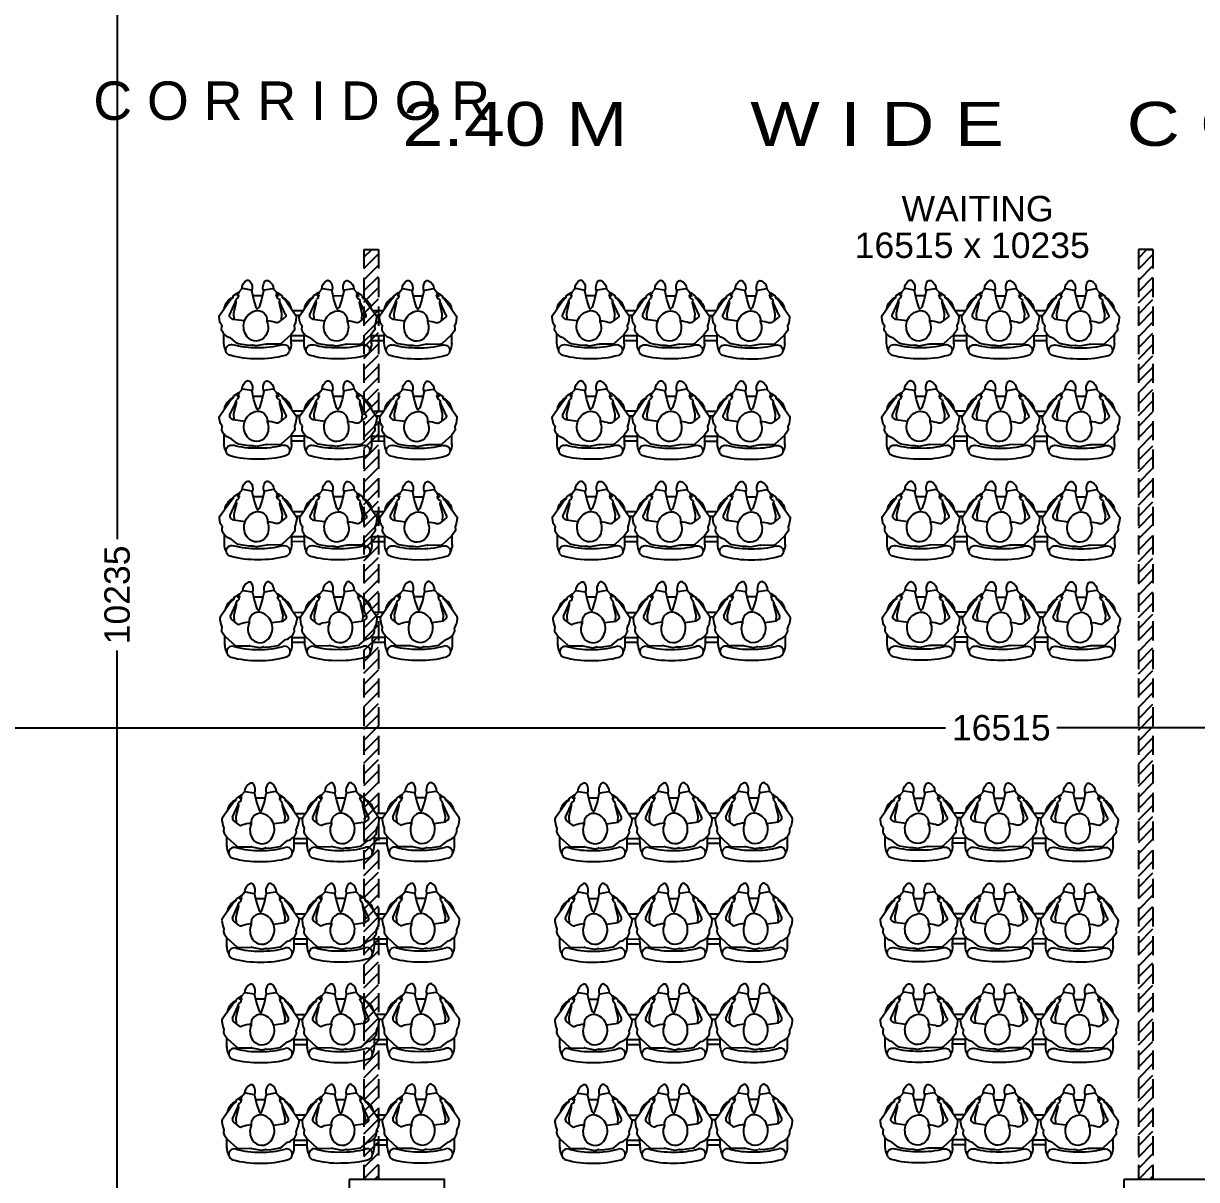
# Model space of a CAD drawing. Extents: x 6345096 to 6738923, y -6490958 to -6305885.
# Drawn here: x 6620505 to 6629733, y -6454124 to -6445032 of the extents above; entities that cross this region are included whole.
import ezdxf
from ezdxf.enums import TextEntityAlignment as Align

# ---------------------------------------------------------------- set-up
doc = ezdxf.new("R2010")
doc.units = 0
doc.header["$LTSCALE"] = 600
doc.header["$MEASUREMENT"] = 0
doc.header["$PDMODE"] = 35
doc.linetypes.add('HIDDEN', pattern=[0.375, 0.25, -0.125])
doc.layers.get('0').update_dxf_attribs({"linetype": 'CONTINUOUS'})
doc.layers.get('Defpoints').update_dxf_attribs({"linetype": 'CONTINUOUS'})
for name, color, linetype in [('furniture', 33, 'CONTINUOUS'), ('HS', 251, 'CONTINUOUS'), ('LA-column', 3, 'CONTINUOUS'), ('PARTI', 21, 'CONTINUOUS'), ('Room Dim', 1, 'CONTINUOUS'), ('TEXT', 6, 'CONTINUOUS'), ('TXT', 6, 'CONTINUOUS'), ('Ward Hatch', 170, 'CONTINUOUS'), ('Working Dim', 5, 'CONTINUOUS')]:
    doc.layers.add(name, color=color, linetype=linetype)
doc.styles.add('ari', font='arial.ttf')
doc.styles.add('ARIAL', font='arial.ttf')
doc.dimstyles.new('int. dim', dxfattribs={"dimtxt": 200, "dimasz": 80, "dimexe": 80, "dimexo": 0, "dimgap": 70, "dimtad": 0, "dimdec": 0, "dimzin": 12, "dimdsep": 46, "dimtxsty": 'ari', "dimblk": 'OBLIQUE', "dimcen": 2, "dimdle": 80, "dimclrd": 256, "dimclre": 256, "dimclrt": 6, "dimadec": 0, "dimazin": 0, "dimtfac": 1, "dimtdec": 0, "dimtix": 1, "dimtmove": 2, "dimatfit": 3, "dimfxl": 1, "dimtolj": 1, "dimtzin": 0, "dimlwd": -1, "dimlwe": -1, "dimarcsym": 0})
pattern_1 = [(45, (-6530319.38, 6456423.9), (-44.19417382, 44.19417382), [])]

# ---------------------------------------------------------------- blocks, each defined once
blk = doc.blocks.new('A$C6F2C55AD')
at = {"layer": 'furniture', "color": 8}
for p, q in [((-212.3, 928), (-236, 918.6)), ((-171.6, 934.6), (-212.3, 928)), ((-49.8, 857.1), (-156.5, 931.2)), ((-379.5, 895.9), (-302.9, 895.9)), ((-308.5, 891.8), (-377.1, 817.5)), ((-273.9, 917.1), (-308.5, 891.8)), ((-236, 918.6), (-259.6, 921)), ((-209.2, 797.7), (-173.4, 844.1)), ((-148.5, 850.3), (-56.1, 808.3)), ((-24.6, 836.6), (-49.8, 857.1)), ((-18.6, 827), (-24.6, 836.6)), ((-382.5, 803.2), (-381.1, 703.3)), ((-56.1, 808.3), (-39.7, 802.4)), ((-7.3, 824.3), (-15, 824.8)), ((-8.2, 781.4), (3.8, 776.1)), ((-1.3, 787.1), (-5, 793.2)), ((4.8, 781), (-1.3, 787.1)), ((-0.3, 792.4), (11, 788.8)), ((24.4, 784.6), (0.3, 820)), ((11, 788.8), (18.9, 779)), ((-381.5, 699), (-396.8, 620.7)), ((0, 593.2), (0, 668.6)), ((-396.8, 620.7), (-391.1, 593.4)), ((-390.7, 588.1), (-392.1, 559.3)), ((-392.1, 559.3), (-378.8, 477.9)), ((-374.5, 468.3), (-333.8, 417.4)), ((-199.8, 527.8), (-187.5, 436)), ((-39.7, 459.4), (-29.4, 461.9)), ((2.1, 482.2), (-9.9, 476.9)), ((-2.9, 468.6), (3.2, 477.3)), ((11, 473), (-2.9, 468.6)), ((0.3, 441.8), (24.4, 477.2)), ((3.6, 480.6), (2.1, 482.2)), ((3.2, 477.3), (3.6, 480.6)), ((18.9, 482.8), (11, 473)), ((-187.5, 436), (-173.4, 417.7)), ((-156.5, 330.7), (-49.8, 404.7)), ((-148.5, 411.5), (-56.1, 453.6)), ((-56.1, 453.6), (-39.7, 459.4)), ((-49.8, 404.7), (-24.6, 425.2)), ((-24.6, 425.2), (-18.6, 434.9)), ((-15, 437), (-7.3, 437.5)), ((-373.9, 365.9), (-301.2, 365.9)), ((-354.9, 365.9), (-354.9, 265)), ((-316.4, 365.9), (-316.4, 265)), ((-273.9, 286.2), (-308.5, 260.9)), ((-269.1, 348), (-244, 349.2)), ((-236, 287.7), (-259.6, 290.1)), ((-212.3, 297.1), (-236, 287.7)), ((-232.1, 346.1), (-215.8, 336)), ((-171.6, 303.7), (-212.3, 297.1)), ((-208.2, 333.1), (-171.6, 327.2)), ((-156.5, 330.7), (-156.5, 300.2)), ((-49.8, 226.2), (-156.5, 300.3)), ((-119.5, 356.4), (-119.5, 274.5)), ((-379.5, 265), (-302.9, 265)), ((-308.5, 260.9), (-377.1, 186.6)), ((-373.9, 265), (-302.9, 265)), ((-209.2, 166.7), (-173.4, 213.2)), ((-148.5, 219.4), (-56.1, 177.3)), ((-24.6, 205.7), (-49.8, 226.2)), ((-18.6, 196), (-24.6, 205.7)), ((-7.3, 193.4), (-15, 193.9)), ((24.4, 153.7), (0.3, 189.1)), ((-382.5, 172.3), (-381.1, 72.4)), ((-56.1, 177.3), (-39.7, 171.5)), ((-8.2, 150.5), (3.8, 145.2)), ((-1.3, 156.2), (-5, 162.3)), ((4.8, 150.1), (-1.3, 156.2)), ((-0.3, 161.5), (11, 157.9)), ((11, 157.9), (18.9, 148.1)), ((-381.5, 68.1), (-396.8, -10.2)), ((0, -37.7), (0, 37.7)), ((-396.8, -10.2), (-391.1, -37.5)), ((-390.7, -42.8), (-392.1, -71.7)), ((-392.1, -71.7), (-378.8, -153)), ((-374.5, -162.6), (-333.8, -213.5)), ((-199.8, -103.1), (-187.5, -194.9)), ((-148.5, -219.4), (-56.1, -177.3)), ((-56.1, -177.3), (-39.7, -171.5)), ((-39.7, -171.5), (-29.4, -169.1)), ((2.1, -148.7), (-9.9, -154)), ((-2.9, -162.3), (3.2, -153.6)), ((11, -157.9), (-2.9, -162.3)), ((0.3, -189.1), (24.4, -153.7)), ((3.6, -150.3), (2.1, -148.7)), ((3.2, -153.6), (3.6, -150.3)), ((18.9, -148.1), (11, -157.9)), ((-379.5, -265), (-301.2, -265)), ((-354.9, -265), (-354.9, -365.9)), ((-316.4, -265), (-316.4, -365.9)), ((-187.5, -194.9), (-173.4, -213.2)), ((-156.5, -300.3), (-49.8, -226.2)), ((-119.5, -274.5), (-119.5, -356.4)), ((-49.8, -226.2), (-24.6, -205.7)), ((-24.6, -205.7), (-18.6, -196)), ((-15, -193.9), (-7.3, -193.4)), ((-379.5, -365.9), (-302.9, -365.9)), ((-373.9, -365.9), (-302.9, -365.9)), ((-273.9, -344.7), (-308.5, -370)), ((-269.1, -282.9), (-244, -281.7)), ((-236, -343.2), (-259.6, -340.8)), ((-212.3, -333.8), (-236, -343.2)), ((-232.1, -284.8), (-215.8, -294.9)), ((-171.6, -327.2), (-212.3, -333.8)), ((-208.2, -297.8), (-171.6, -303.7)), ((-156.5, -300.2), (-156.5, -330.7)), ((-49.8, -404.7), (-156.5, -330.7)), ((-382.5, -458.6), (-381.1, -558.6)), ((-308.5, -370), (-377.1, -444.3)), ((-209.2, -464.2), (-173.4, -417.7)), ((-148.5, -411.5), (-56.1, -453.6)), ((-56.1, -453.6), (-39.7, -459.4)), ((-24.6, -425.2), (-49.8, -404.7)), ((-18.6, -434.9), (-24.6, -425.2)), ((-7.3, -437.5), (-15, -437)), ((24.4, -477.2), (0.3, -441.8)), ((-8.2, -480.4), (3.8, -485.7)), ((-1.3, -474.7), (-5, -468.6)), ((4.8, -480.8), (-1.3, -474.7)), ((-0.3, -469.4), (11, -473)), ((11, -473), (18.9, -482.8)), ((-381.5, -562.8), (-396.8, -641.1)), ((-396.8, -641.1), (-391.1, -668.4)), ((0, -668.6), (0, -593.2)), ((-390.7, -673.7), (-392.1, -702.6)), ((-392.1, -702.6), (-378.8, -783.9)), ((-199.8, -734), (-187.5, -825.8)), ((-374.5, -793.5), (-333.8, -844.4)), ((-187.5, -825.8), (-173.4, -844.1)), ((-148.5, -850.3), (-56.1, -808.3)), ((-56.1, -808.3), (-39.7, -802.4)), ((-39.7, -802.4), (-29.4, -800)), ((-24.6, -836.6), (-18.6, -827)), ((-15, -824.8), (-7.3, -824.3)), ((2.1, -779.6), (-9.9, -784.9)), ((-2.9, -793.2), (3.2, -784.5)), ((11, -788.8), (-2.9, -793.2)), ((0.3, -820), (24.4, -784.6)), ((3.6, -781.3), (2.1, -779.6)), ((3.2, -784.5), (3.6, -781.3)), ((18.9, -779), (11, -788.8)), ((-379.5, -895.9), (-301.2, -895.9)), ((-269.1, -913.9), (-244, -912.6)), ((-232.1, -915.7), (-215.8, -925.8)), ((-156.5, -931.2), (-49.8, -857.1)), ((-49.8, -857.1), (-24.6, -836.6)), ((-208.2, -928.7), (-171.6, -934.6))]:
    blk.add_line(p, q, dxfattribs=at)
for points in [[(-193.3, 818.4), (-141, 821.7), (-59.4, 802.1), (-41.8, 803.1)], [(-41.8, 458.7), (-59.4, 459.7), (-141, 440.2), (-186.8, 443)], [(-193.3, 187.5), (-141, 190.8), (-59.4, 171.2), (-41.8, 172.2)], [(-41.8, -172.2), (-59.4, -171.2), (-141, -190.8), (-186.8, -187.9)], [(-193.3, -443.4), (-141, -440.2), (-59.4, -459.7), (-41.8, -458.7)], [(-41.8, -803.1), (-59.4, -802.1), (-141, -821.7), (-186.8, -818.8)]]:
    blk.add_lwpolyline(points, dxfattribs=at)
for points in [[(24, 780.6), (51.6, 756.1, -0.259848), (54.2, 748.7), (42.8, 683.4, -0.302547), (36.6, 676.9), (-30, 661.8), (-92, 642.2), (-107.1, 628.4), (-92, 619.6), (-30, 600.1), (36.6, 584.9, -0.302547), (42.8, 578.4), (54.2, 513.1, -0.259848), (51.6, 505.7), (24, 481.2)], [(24, 149.7), (51.6, 125.2, -0.259848), (54.2, 117.8), (42.8, 52.5, -0.302547), (36.6, 46), (-30, 30.9), (-92, 11.3), (-107.1, -2.6), (-92, -11.3), (-30, -30.9), (36.6, -46, -0.302547), (42.8, -52.5), (54.2, -117.8, -0.259848), (51.6, -125.2), (24, -149.7)], [(24, -481.2), (51.6, -505.7, -0.259848), (54.2, -513.1), (42.8, -578.4, -0.302547), (36.6, -584.9), (-30, -600.1), (-92, -619.6), (-107.1, -633.5), (-92, -642.2), (-30, -661.8), (36.6, -676.9, -0.302547), (42.8, -683.4), (54.2, -748.7, -0.259848), (51.6, -756.1), (24, -780.6)]]:
    blk.add_lwpolyline(points, format="xyb", dxfattribs=at)
for points in [[(114.8, 688.7, 0.28165), (117.5, 712.3, 0.281432), (51.6, 756.1, -0.259848), (54.2, 748.7), (42.8, 683.4, -0.302547), (36.6, 676.9, 0.254294)], [(114.8, 57.8, 0.28165), (117.5, 81.4, 0.281432), (51.6, 125.2, -0.259848), (54.2, 117.8), (42.8, 52.5, -0.302547), (36.6, 46, 0.254294)], [(114.8, -573.2, 0.28165), (117.5, -549.5, 0.281432), (51.6, -505.7, -0.259848), (54.2, -513.1), (42.8, -578.4, -0.302547), (36.6, -584.9, 0.254294)]]:
    blk.add_lwpolyline(points, format="xyb", close=True, dxfattribs=at)
for centre, radius, start, end in [((-168.3, 914.2), 20.7, 55.24777, 99.15185), ((235.6, 651.7), 733.2, 164.36103, 181.62474), ((-428.9, 837.7), 43.2, 344.36103, 164.36104), ((-373.9, 770.9), 125, 90, 118.96988), ((-261.7, 900.4), 20.7, 84.29363, 126.13788), ((-157, 831.5), 20.7, 65.51249, 142.39912), ((-125, 770.9), 125, 25.44074, 79.81532), ((235.6, 651.7), 646.8, 164.36103, 181.84194), ((-361.9, 803.5), 20.7, 137.31606, 180.81906), ((-192.8, 785), 20.7, 142.39912, 201.4261), ((-408.7, 700.3), 211.3, 1.18069, 21.4261), ((-36.5, 792.7), 10.2, 45.43504, 108.17835), ((-5.4, 806), 24.7, 193.98884, 263.53885), ((-14.7, 829.3), 4.56, 211.63275, 266.43849), ((-7.9, 814.4), 9.9, 34.24677, 86.43849), ((-3.4, 788.4), 5.09, 52.46369, 108.41492), ((0, 780.9), 6.05, 308.41805, 329.29465), ((2.9, 779.1), 2.67, 329.29465, 45.0334), ((20.5, 780.3), 2.15, 218.55305, 288.58085), ((19.6, 783), 4.98, 288.58085, 18.61426), ((-401.8, 703), 20.7, 348.89823, 0.81906), ((-268.6, 619.1), 89.1, 123.31223, 231.31111), ((-250.4, 591.3), 122.4, 67.14969, 123.31223), ((-192.5, 630.9), 73.9, 343.97185, 98.05093), ((235.6, 610.1), 733.2, 178.37526, 195.63897), ((235.6, 610.1), 646.8, 178.15806, 195.63897), ((-411.3, 589.1), 20.7, 357.13547, 11.89725), ((-240.2, 644.6), 123.6, 285.54285, 343.97185), ((62.3, 512.8), 75.9, 47.32958, 108.89776), ((98.3, 551.8), 22.8, 344.36324, 47.28276), ((-358.4, 481.3), 20.7, 189.3001, 218.6806), ((-242.3, 652), 131.3, 231.31111, 285.54285), ((-7, 453), 24.1, 96.90921, 158.38711), ((20.5, 481.5), 2.15, 71.41915, 141.44695), ((19.6, 478.8), 4.98, 341.38574, 71.41915), ((49, 587.7), 82.7, 271.27331, 329.46406), ((-428.9, 424.1), 43.2, 195.63896, 15.63897), ((-373.9, 490.9), 125, 241.03012, 270), ((-237.5, 442.2), 99.4, 194.4561, 251.46269), ((-157, 430.3), 20.7, 217.60088, 294.48751), ((-125, 490.9), 125, 280.18468, 334.55926), ((-14.7, 432.5), 4.56, 93.56151, 148.36725), ((-7.9, 447.4), 9.9, 273.56151, 325.75323), ((-261.7, 269.5), 20.7, 84.29363, 126.13788), ((-243, 328.6), 20.7, 58.02464, 92.85908), ((-204.9, 353.5), 20.7, 238.02464, 260.84815), ((-168.3, 347.6), 20.7, 260.84815, 304.75223), ((-168.3, 283.3), 20.7, 55.24777, 99.15185), ((235.6, 20.8), 733.2, 164.36103, 181.62474), ((-428.9, 206.8), 43.2, 344.36103, 164.36104), ((-373.9, 140), 125, 90, 118.96988), ((235.6, 20.8), 646.8, 164.36103, 181.84194), ((-361.9, 172.6), 20.7, 137.31606, 180.81906), ((-157, 200.6), 20.7, 65.51249, 142.39912), ((-125, 140), 125, 25.44074, 79.81532), ((-14.7, 198.4), 4.56, 211.63275, 266.43849), ((-7.9, 183.5), 9.9, 34.24677, 86.43849), ((-192.8, 154.1), 20.7, 142.39912, 201.4261), ((-408.7, 69.4), 211.3, 1.18069, 21.4261), ((-36.5, 161.8), 10.2, 45.43504, 108.17835), ((-5.4, 175), 24.7, 193.98884, 263.53885), ((-3.4, 157.5), 5.09, 52.46369, 108.41492), ((0, 149.9), 6.05, 308.41805, 329.29465), ((2.9, 148.2), 2.67, 329.29465, 45.0334), ((20.5, 149.4), 2.15, 218.55305, 288.58085), ((19.6, 152.1), 4.98, 288.58085, 18.61426), ((235.6, -20.8), 733.2, 178.37526, 195.63897), ((235.6, -20.8), 646.8, 178.15806, 195.63897), ((-401.8, 72.1), 20.7, 348.89823, 0.81906), ((-268.6, -11.8), 89.1, 123.31223, 231.31111), ((-250.4, -39.6), 122.4, 67.14969, 123.31223), ((-192.5, 0), 73.9, 343.97185, 98.05093), ((-411.3, -41.8), 20.7, 357.13547, 11.89725), ((-242.3, 21.1), 131.3, 231.31111, 285.54285), ((-240.2, 13.7), 123.6, 285.54285, 343.97185), ((62.3, -118.1), 75.9, 47.32958, 108.89776), ((49, -43.2), 82.7, 271.27331, 329.46406), ((98.3, -79.1), 22.8, 344.36324, 47.28276), ((-358.4, -149.7), 20.7, 189.3001, 218.6806), ((-7, -178), 24.1, 96.90921, 158.38711), ((20.5, -149.4), 2.15, 71.41915, 141.44695), ((19.6, -152.1), 4.98, 341.38574, 71.41915), ((-428.9, -206.8), 43.2, 195.63896, 15.63897), ((-373.9, -140), 125, 241.03012, 270), ((-237.5, -188.7), 99.4, 194.4561, 251.46269), ((-157, -200.6), 20.7, 217.60088, 294.48751), ((-125, -140), 125, 280.18468, 334.55926), ((-14.7, -198.4), 4.56, 93.56151, 148.36725), ((-7.9, -183.5), 9.9, 273.56151, 325.75323), ((-373.9, -490.9), 125, 90, 118.96988), ((-261.7, -361.4), 20.7, 84.29363, 126.13788), ((-243, -302.3), 20.7, 58.02464, 92.85908), ((-204.9, -277.4), 20.7, 238.02464, 260.84815), ((-168.3, -283.3), 20.7, 260.84815, 304.75223), ((-168.3, -347.6), 20.7, 55.24777, 99.15185), ((-125, -490.9), 125, 25.44074, 79.81532), ((235.6, -610.1), 733.2, 164.36103, 181.62474), ((-428.9, -424.1), 43.2, 344.36103, 164.36104), ((235.6, -610.1), 646.8, 164.36103, 181.84194), ((-361.9, -458.3), 20.7, 137.31606, 180.81906), ((-157, -430.3), 20.7, 65.51249, 142.39912), ((-36.5, -469.1), 10.2, 45.43504, 108.17835), ((-14.7, -432.5), 4.56, 211.63275, 266.43849), ((-7.9, -447.4), 9.9, 34.24677, 86.43849), ((-250.4, -670.5), 122.4, 67.14969, 123.31223), ((-192.8, -476.8), 20.7, 142.39912, 201.4261), ((-408.7, -561.5), 211.3, 1.18069, 21.4261), ((-5.4, -455.9), 24.7, 193.98884, 263.53885), ((-3.4, -473.4), 5.09, 52.46369, 108.41492), ((0, -481), 6.05, 308.41805, 329.29465), ((2.9, -482.7), 2.67, 329.29465, 45.0334), ((20.5, -481.5), 2.15, 218.55305, 288.58085), ((19.6, -478.8), 4.98, 288.58085, 18.61426), ((235.6, -651.7), 733.2, 178.37526, 195.63897), ((235.6, -651.7), 646.8, 178.15806, 195.63897), ((-401.8, -558.9), 20.7, 348.89823, 0.81906), ((-268.6, -642.7), 89.1, 123.31223, 231.31111), ((-192.5, -630.9), 73.9, 343.97185, 98.05093), ((-411.3, -672.7), 20.7, 357.13547, 11.89725), ((-242.3, -609.8), 131.3, 231.31111, 285.54285), ((-240.2, -617.2), 123.6, 285.54285, 343.97185), ((62.3, -749.1), 75.9, 47.32958, 108.89776), ((49, -674.1), 82.7, 271.27331, 329.46406), ((98.3, -710), 22.8, 344.36324, 47.28276), ((-428.9, -837.7), 43.2, 195.63896, 15.63897), ((-358.4, -780.6), 20.7, 189.3001, 218.6806), ((-125, -770.9), 125, 280.18468, 334.55926), ((-7, -808.9), 24.1, 96.90921, 158.38711), ((-14.7, -829.3), 4.56, 93.56151, 148.36725), ((-7.9, -814.4), 9.9, 273.56151, 325.75323), ((20.5, -780.3), 2.15, 71.41915, 141.44695), ((19.6, -783), 4.98, 341.38574, 71.41915), ((-373.9, -770.9), 125, 241.03012, 270), ((-237.5, -819.6), 99.4, 194.4561, 251.46269), ((-243, -933.2), 20.7, 58.02464, 92.85908), ((-157, -831.5), 20.7, 217.60088, 294.48751), ((-204.9, -908.3), 20.7, 238.02464, 260.84815), ((-168.3, -914.2), 20.7, 260.84815, 304.75223)]:
    blk.add_arc(centre, radius, start, end, dxfattribs=at)
blk = doc.blocks.new('_Oblique')
at = {"color": 0, "linetype": 'ByBlock', "lineweight": -2}
blk.add_line((-0.5, -0.5), (0.5, 0.5), dxfattribs=at)
blk = doc.blocks.new('*D2280')
at = {"layer": 'Defpoints', "color": 0, "transparency": 16777216}
for p in [(6619939.5, -6450353.4, 1.7), (6636454.6, -6450349.4), (6619939.5, -6450572.2)]:
    blk.add_point(p, dxfattribs=at)
at = {"layer": 'Working Dim', "transparency": 16777216}
for p, q in [((6619939.5, -6450353.4), (6619939.5, -6450652.2)), ((6636454.6, -6450349.4), (6636454.6, -6450652.2)), ((6619859.5, -6450572.2), (6627759.4, -6450572.2)), ((6636534.6, -6450572.2), (6628634.7, -6450572.2))]:
    blk.add_line(p, q, dxfattribs=at)
at = {"layer": 'Working Dim', "transparency": 16777216, "xscale": 80, "yscale": 80, "zscale": 80, "rotation": 180}
blk.add_blockref('_Oblique', (6619939.5, -6450572.2), dxfattribs=at)
at = {"layer": 'Working Dim', "transparency": 16777216, "xscale": 80, "yscale": 80, "zscale": 80}
blk.add_blockref('_Oblique', (6636454.6, -6450572.2), dxfattribs=at)
at = {"layer": 'Working Dim', "color": 6, "transparency": 16777216, "insert": (6628197, -6450572.2), "char_height": 200, "attachment_point": 5, "style": 'ari'}
blk.add_mtext('\\A1;16515', dxfattribs=at)
blk = doc.blocks.new('*D2281')
at = {"layer": 'Defpoints', "color": 0, "transparency": 16777216}
for p in [(6621242.7, -6444408.8), (6621375.8, -6444408.8, 0.9), (6620697.8, -6454643.9, 5.1)]:
    blk.add_point(p, dxfattribs=at)
at = {"layer": 'Working Dim', "transparency": 16777216}
for p, q in [((6621242.7, -6444328.8), (6621242.7, -6449088.7)), ((6621375.8, -6444408.8), (6621162.7, -6444408.8)), ((6621242.7, -6454723.9), (6621242.7, -6449964)), ((6620697.8, -6454643.9), (6621322.7, -6454643.9))]:
    blk.add_line(p, q, dxfattribs=at)
at = {"layer": 'Working Dim', "transparency": 16777216, "xscale": 80, "yscale": 80, "zscale": 80}
for p, rotation in [((6621242.7, -6444408.8), 90), ((6621242.7, -6454643.9), 270)]:
    blk.add_blockref('_Oblique', p, dxfattribs=dict(at, rotation=rotation))
at = {"layer": 'Working Dim', "color": 6, "transparency": 16777216, "insert": (6621242.7, -6449526.3), "char_height": 200, "attachment_point": 5, "rotation": 90, "style": 'ari'}
blk.add_mtext('\\A1;10235', dxfattribs=at)
blk = doc.blocks.new('A$C2CD672AE')
at = {"layer": 'Ward Hatch', "linetype": 'HIDDEN'}
h = blk.add_hatch(dxfattribs=at)
h.set_pattern_fill('ANSI31', color=8, scale=500, style=0)
h.set_pattern_definition(pattern_1)
h.paths.add_polyline_path([(92978, 9615), (92863, 9615), (92863, 2300), (92978, 2300)])
h = blk.add_hatch(dxfattribs=at)
h.set_pattern_fill('ANSI31', color=8, scale=500, style=0)
h.set_pattern_definition(pattern_1)
h.paths.add_polyline_path([(99071, 9615), (99020.1, 9615), (98956, 9615), (98956, 2300), (99071, 2300)])
at = {"layer": 'PARTI', "color": 8, "linetype": 'HIDDEN'}
for p, q in [((92863, 9615), (92863, 2300)), ((92863, 9615), (92978, 9615)), ((92978, 9615), (92978, 2300)), ((98956, 9615), (98956, 2300)), ((99071, 9615), (98956, 9615)), ((99020.1, 9615), (99071, 9615)), ((99071, 9615), (99071, 2300))]:
    blk.add_line(p, q, dxfattribs=at)
at = {"layer": 'TXT', "color": 8, "linetype": 'HIDDEN', "style": 'ARIAL', "width": 1.2}
blk.add_text('2.40 M      W I D E      C O R R I D O R', height=345.6, dxfattribs=at).set_placement((98155.8, 10429.3, 2.3), align=Align.CENTER)

msp = doc.modelspace()

# ---------------------------------------------------------------- linework, layer by layer
at = {"layer": 'LA-column', "color": 2, "elevation": 2.283}
for points in [[(6623067.531, -6454123.91), (6623067.531, -6454873.91), (6623817.531, -6454873.91), (6623817.531, -6454123.91)], [(6629160.532, -6454123.913), (6629160.532, -6454873.913), (6629910.532, -6454873.913), (6629910.532, -6454123.913)]]:
    msp.add_lwpolyline(points, close=True, dxfattribs=at)

# ---------------------------------------------------------------- block references
at = {"layer": 'furniture', "ltscale": 0.75, "xscale": -1, "rotation": 269.9077851492898}
for p in [(6622978.441, -6447172.862, -1.128), (6625597.895, -6447173.177, -1.128), (6628191.296, -6447173.177, -1.128), (6622980.356, -6447963.005, -1.128), (6625599.809, -6447963.32, -1.128), (6628193.21, -6447963.32, -1.128), (6622982.27, -6448753.148, -1.128), (6625601.724, -6448753.463, -1.128), (6628195.125, -6448753.463, -1.128), (6628197.039, -6449543.605, -1.128), (6628181.12, -6451124.664, -1.128), (6628181.12, -6451915.319, -1.128), (6628181.12, -6452705.975, -1.128), (6628181.12, -6453496.631, -1.128)]:
    msp.add_blockref('A$C6F2C55AD', p, dxfattribs=at)
at = {"layer": 'furniture', "ltscale": 0.75, "rotation": 90.09221485071018}
for p in [(6622984.185, -6449543.29, -1.128), (6625603.638, -6449543.605, -1.128), (6623000.104, -6451124.349, -1.128), (6625619.557, -6451124.664, -1.128), (6623000.104, -6451915.004, -1.128), (6625619.557, -6451915.319, -1.128), (6623000.104, -6452705.66, -1.128), (6625619.557, -6452705.975, -1.128), (6623000.104, -6453496.316, -1.128), (6625619.557, -6453496.631, -1.128)]:
    msp.add_blockref('A$C6F2C55AD', p, dxfattribs=at)
at = {"layer": 'HS'}
msp.add_blockref('A$C2CD672AE', (6530319.294, -6456423.902, 8.17), dxfattribs=at)

# ---------------------------------------------------------------- texts
at = {"layer": 'Room Dim', "style": 'ARIAL'}
msp.add_text('16515 x 10235', height=200.08581, rotation=359.9999511, dxfattribs=at).set_placement((6627968.686, -6446876.361, -1.648), align=Align.CENTER)
at = {"layer": 'TEXT', "color": 7, "style": 'ARIAL'}
msp.add_text('WAITING', height=200.0858, rotation=359.9999511, dxfattribs=at).set_placement((6628010.558, -6446588.284, -1.648), align=Align.CENTER)
at = {"layer": 'TXT', "color": 7, "style": 'ARIAL'}
msp.add_text('2.40 M      W I D E      C O R R I D O R', height=302.4, dxfattribs=at).set_placement((6620538.024, -6445790.581, 1.798), align=Align.CENTER)

# ---------------------------------------------------------------- dimensions: what is measured, and where the dimension line sits
at = {"layer": 'Working Dim'}
for base, p1, p2, angle, picture, middle in [((6621242.743, -6444408.794, -2.848), (6620697.787, -6454643.882, 2.283), (6621375.77, -6444408.794, -1.998), 90, '*D2281', (6621242.743, -6449526.338, -2.848)), ((6619939.529, -6450572.243, -2.848), (6636454.553, -6450349.398, -2.848), (6619939.529, -6450353.398, -1.128), 180, '*D2280', (6628197.041, -6450572.243, -2.848))]:
    dim = msp.add_linear_dim(base=base, p1=p1, p2=p2, angle=angle, dimstyle='int. dim', override={"dimtxt": 200}, dxfattribs=at)
    dim.commit()
    dim.dimension.update_dxf_attribs({"geometry": picture, "text_midpoint": middle})

doc.saveas('drawing.dxf')
